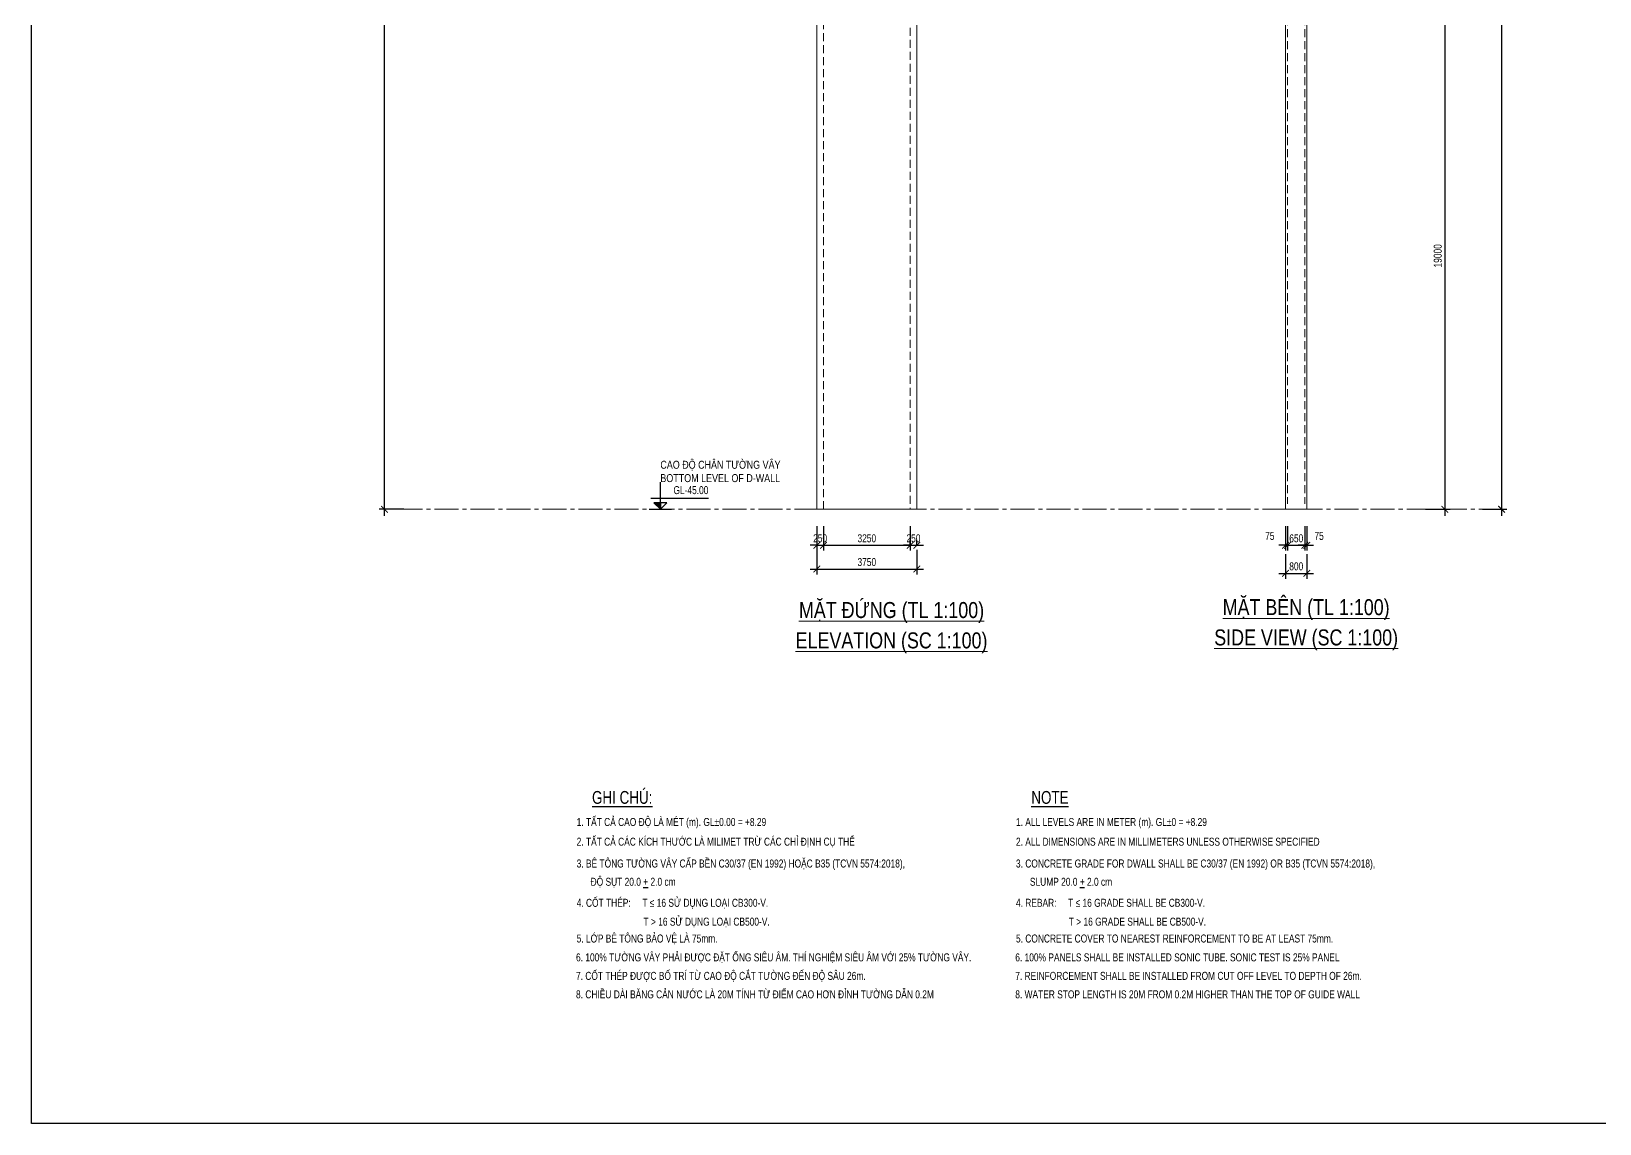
# Model space of a CAD drawing. Header units: millimetres. Extents: x 2746337 to 7547699, y -363432 to 15720.
# Drawn here: x 3156376 to 3215177, y -363432 to -322496 of the extents above; entities that cross this region are included whole.
import ezdxf
from ezdxf.enums import TextEntityAlignment as Align

# ---------------------------------------------------------------- set-up
doc = ezdxf.new("R2010")
doc.units = ezdxf.units.MM
doc.header["$LTSCALE"] = 1200
doc.header["$PDMODE"] = 3
doc.linetypes.add('CENTER2', pattern=[1.125, 0.75, -0.125, 0.125, -0.125])
doc.linetypes.add('HIDDEN', pattern=[0.375, 0.25, -0.125])
for name, color, linetype, lineweight in [('BOUND', 3, 'Continuous', 20), ('ENOTE', 2, 'Continuous', 15), ('Grid line', 160, 'CENTER2', 5), ('HIDE', 8, 'HIDDEN', 13), ('K-THUOC', 1, 'Continuous', 18), ('TEXTVN', 2, 'Continuous', 20)]:
    doc.layers.add(name, color=color, linetype=linetype, lineweight=lineweight)
for name, color, linetype in [('CDC.02.DIM', 1, 'Continuous'), ('CDC.06.TEXT', 2, 'Continuous'), ('CDC.10.HATCH', 251, 'Continuous'), ('CDC.11.NOTE', 8, 'Continuous')]:
    doc.layers.add(name, color=color, linetype=linetype)
doc.styles.add('DB_Arial', font='arial.ttf', dxfattribs={"width": 0.8})
doc.styles.add('SMTEXT', font='arial.ttf', dxfattribs={"width": 0.75})
doc.dimstyles.new('BSV1-100', dxfattribs={"dimtxt": 300, "dimasz": 250, "dimexe": 200, "dimexo": 0, "dimgap": 108, "dimtad": 1, "dimdec": 0, "dimdsep": 46, "dimtxsty": 'SMTEXT', "dimblk": 'ARCHTICK', "dimcen": 100, "dimdle": 250, "dimclrd": 256, "dimclre": 256, "dimclrt": 1, "dimadec": 0, "dimazin": 0, "dimtfac": 1, "dimtdec": 0, "dimtix": 1, "dimtmove": 2, "dimatfit": 3, "dimfxl": 720, "dimfxlon": 1, "dimtolj": 1, "dimtzin": 0, "dimarcsym": 0})

# ---------------------------------------------------------------- blocks, each defined once
blk = doc.blocks.new('A$C7e6bd379')
at = {"layer": 'CDC.06.TEXT', "linetype": 'Continuous', "style": 'SMTEXT', "width": 0.75}
for s, p in [('%%UGHI CHÚ:', (0, 480)), ('%%UNOTE', (16471, 480))]:
    blk.add_text(s, height=480, dxfattribs=at).set_placement(p, align=Align.TOP_LEFT)
at = {"layer": 'CDC.06.TEXT', "style": 'SMTEXT', "width": 0.75}
for s, p in [('1. TẤT CẢ CAO ĐỘ LÀ MÉT (m). GL%%P0.00 = +8.29 ', (-576, -831)), ('1. ALL LEVELS ARE IN METER (m). GL%%P0 = +8.29 ', (15895, -831)), ('2. TẤT CẢ CÁC KÍCH THƯỚC LÀ MILIMET TRỪ CÁC CHỈ ĐỊNH CỤ THỂ', (-576, -1570)), ('2. ALL DIMENSIONS ARE IN MILLIMETERS UNLESS OTHERWISE SPECIFIED', (15895, -1570)), ('3. BÊ TÔNG TƯỜNG VÂY CẤP BỀN C30/37 (EN 1992) HOẶC B35 (TCVN 5574:2018),', (-576, -2387)), ('3. CONCRETE GRADE FOR DWALL SHALL BE C30/37 (EN 1992) OR B35 (TCVN 5574:2018),', (15895, -2387)), ('ĐỘ SỤT 20.0 %%U+%%U 2.0 cm', (-53, -3072)), ('SLUMP 20.0 %%U+%%U 2.0 cm', (16418, -3072)), ('4. CỐT THÉP:     T ≤ 16 SỬ DỤNG LOẠI CB300-V.', (-576, -3860)), ('4. REBAR:     T ≤ 16 GRADE SHALL BE CB300-V.', (15895, -3860)), ('                             T > 16 SỬ DỤNG LOẠI CB500-V.', (-601, -4567)), ('                       T > 16 GRADE SHALL BE CB500-V.', (15869, -4567)), ('5. LỚP BÊ TÔNG BẢO VỆ LÀ 75mm.', (-576, -5198)), ('5. CONCRETE COVER TO NEAREST REINFORCEMENT TO BE AT LEAST 75mm.', (15895, -5198)), ('6. 100%%% TƯỜNG VÂY PHẢI ĐƯỢC ĐẶT ỐNG SIÊU ÂM. THÍ NGHIỆM SIÊU ÂM VỚI 25%%% TƯỜNG VÂY.', (-601, -5905)), ('6. 100%%% PANELS SHALL BE INSTALLED SONIC TUBE. SONIC TEST IS 25%%% PANEL ', (15869, -5905)), ('7. CỐT THÉP ĐƯỢC BỐ TRÍ TỪ CAO ĐỘ CẮT TƯỜNG ĐẾN ĐỘ SÂU 26m. ', (-601, -6598)), ('7. REINFORCEMENT SHALL BE INSTALLED FROM CUT OFF LEVEL TO DEPTH OF 26m. ', (15869, -6598)), ('8. CHIỀU DÀI BĂNG CẢN NƯỚC LÀ 20M TÍNH TỪ ĐIỂM CAO HƠN ĐỈNH TƯỜNG DẪN 0.2M', (-601, -7291)), ('8. WATER STOP LENGTH IS 20M FROM 0.2M HIGHER THAN THE TOP OF GUIDE WALL', (15869, -7291))]:
    blk.add_text(s, height=300, dxfattribs=at).set_placement(p)
blk = doc.blocks.new('_ArchTick')
at = {"color": 0, "linetype": 'ByBlock', "const_width": 0.15}
blk.add_lwpolyline([(-0.5, -0.5), (0.5, 0.5)], dxfattribs=at)
blk = doc.blocks.new('*D2234')
at = {"layer": 'Defpoints', "color": 0, "transparency": 16777216}
for p in [(3203402, -341308), (3204202, -341308), (3204202, -342808)]:
    blk.add_point(p, dxfattribs=at)
at = {"layer": 'K-THUOC', "lineweight": -2, "transparency": 16777216}
for p, q in [((3203402, -342088), (3203402, -343008)), ((3204202, -342088), (3204202, -343008)), ((3203152, -342808), (3204452, -342808))]:
    blk.add_line(p, q, dxfattribs=at)
at = {"layer": 'K-THUOC', "lineweight": -2, "transparency": 16777216, "xscale": 250, "yscale": 250, "zscale": 250, "rotation": 180}
blk.add_blockref('_ArchTick', (3203402, -342808), dxfattribs=at)
at = {"layer": 'K-THUOC', "lineweight": -2, "transparency": 16777216, "xscale": 250, "yscale": 250, "zscale": 250}
blk.add_blockref('_ArchTick', (3204202, -342808), dxfattribs=at)
at = {"layer": 'K-THUOC', "color": 1, "transparency": 16777216, "insert": (3203802, -342547), "char_height": 300, "attachment_point": 5, "style": 'SMTEXT'}
blk.add_mtext('\\A1;800', dxfattribs=at)
blk = doc.blocks.new('*D2235')
at = {"layer": 'Defpoints', "color": 0, "transparency": 16777216}
for p in [(3203402, -341008), (3203477, -341008), (3203477, -341758)]:
    blk.add_point(p, dxfattribs=at)
at = {"layer": 'K-THUOC', "lineweight": -2, "transparency": 16777216}
for p, q in [((3203402, -341038), (3203402, -341958)), ((3203477, -341038), (3203477, -341958)), ((3203402, -341758), (3203152, -341758)), ((3203402, -341758), (3203477, -341758)), ((3203477, -341758), (3203727, -341758))]:
    blk.add_line(p, q, dxfattribs=at)
at = {"layer": 'K-THUOC', "lineweight": -2, "transparency": 16777216, "xscale": 250, "yscale": 250, "zscale": 250}
blk.add_blockref('_ArchTick', (3203402, -341758), dxfattribs=at)
at = {"layer": 'K-THUOC', "lineweight": -2, "transparency": 16777216, "xscale": 250, "yscale": 250, "zscale": 250, "rotation": 180}
blk.add_blockref('_ArchTick', (3203477, -341758), dxfattribs=at)
at = {"layer": 'K-THUOC', "color": 1, "transparency": 16777216, "insert": (3202811, -341408), "char_height": 300, "attachment_point": 5, "style": 'SMTEXT'}
blk.add_mtext('\\A1;75', dxfattribs=at)
blk = doc.blocks.new('*D2236')
at = {"layer": 'Defpoints', "color": 0, "transparency": 16777216}
for p in [(3203477, -341008), (3204127, -341008), (3204127, -341758)]:
    blk.add_point(p, dxfattribs=at)
at = {"layer": 'K-THUOC', "lineweight": -2, "transparency": 16777216}
for p, q in [((3203477, -341038), (3203477, -341958)), ((3204127, -341038), (3204127, -341958)), ((3203477, -341758), (3203227, -341758)), ((3203477, -341758), (3204127, -341758)), ((3204127, -341758), (3204377, -341758))]:
    blk.add_line(p, q, dxfattribs=at)
at = {"layer": 'K-THUOC', "lineweight": -2, "transparency": 16777216, "xscale": 250, "yscale": 250, "zscale": 250}
blk.add_blockref('_ArchTick', (3203477, -341758), dxfattribs=at)
at = {"layer": 'K-THUOC', "lineweight": -2, "transparency": 16777216, "xscale": 250, "yscale": 250, "zscale": 250, "rotation": 180}
blk.add_blockref('_ArchTick', (3204127, -341758), dxfattribs=at)
at = {"layer": 'K-THUOC', "color": 1, "transparency": 16777216, "insert": (3203802, -341497), "char_height": 300, "attachment_point": 5, "style": 'SMTEXT'}
blk.add_mtext('\\A1;650', dxfattribs=at)
blk = doc.blocks.new('*D2237')
at = {"layer": 'Defpoints', "color": 0, "transparency": 16777216}
for p in [(3204127, -341008), (3204202, -341008), (3204202, -341758)]:
    blk.add_point(p, dxfattribs=at)
at = {"layer": 'K-THUOC', "lineweight": -2, "transparency": 16777216}
for p, q in [((3204127, -341038), (3204127, -341958)), ((3204202, -341038), (3204202, -341958)), ((3204127, -341758), (3203877, -341758)), ((3204127, -341758), (3204202, -341758)), ((3204202, -341758), (3204452, -341758))]:
    blk.add_line(p, q, dxfattribs=at)
at = {"layer": 'K-THUOC', "lineweight": -2, "transparency": 16777216, "xscale": 250, "yscale": 250, "zscale": 250}
blk.add_blockref('_ArchTick', (3204127, -341758), dxfattribs=at)
at = {"layer": 'K-THUOC', "lineweight": -2, "transparency": 16777216, "xscale": 250, "yscale": 250, "zscale": 250, "rotation": 180}
blk.add_blockref('_ArchTick', (3204202, -341758), dxfattribs=at)
at = {"layer": 'K-THUOC', "color": 1, "transparency": 16777216, "insert": (3204658, -341408), "char_height": 300, "attachment_point": 5, "style": 'SMTEXT'}
blk.add_mtext('\\A1;75', dxfattribs=at)
blk = doc.blocks.new('*D2238')
at = {"layer": 'Defpoints', "color": 0, "transparency": 16777216}
for p in [(3169617, -295408), (3171140, -295408), (3174260, -340408)]:
    blk.add_point(p, dxfattribs=at)
at = {"layer": 'K-THUOC', "lineweight": -2, "transparency": 16777216}
for p, q in [((3169617, -340658), (3169617, -295158)), ((3170337, -295408), (3169417, -295408)), ((3170337, -340408), (3169417, -340408))]:
    blk.add_line(p, q, dxfattribs=at)
at = {"layer": 'K-THUOC', "lineweight": -2, "transparency": 16777216, "xscale": 250, "yscale": 250, "zscale": 250}
for p, rotation in [((3169617, -295408), 90), ((3169617, -340408), 270)]:
    blk.add_blockref('_ArchTick', p, dxfattribs=dict(at, rotation=rotation))
at = {"layer": 'K-THUOC', "color": 1, "transparency": 16777216, "insert": (3169356, -317908), "char_height": 300, "attachment_point": 5, "rotation": 90, "style": 'SMTEXT'}
blk.add_mtext('\\A1;45000', dxfattribs=at)
blk = doc.blocks.new('tag_cd')
at = {"layer": 'CDC.10.HATCH'}
blk.add_hatch(color=256, dxfattribs=at).paths.add_polyline_path([(180, 240), (420, 0), (420, 240)])
at = {"layer": 'CDC.02.DIM'}
for points in [[(420, 240), (420, 0), (660, 240), (180, 240), (420, 0), (420, 1020)], [(0, 0), (840, 0)], [(60, 420), (2220, 420)]]:
    blk.add_lwpolyline(points, dxfattribs=at)
at = {"layer": 'CDC.06.TEXT', "ltscale": 0.5, "style": 'SMTEXT', "width": 0.75}
blk.add_attdef('CD', text='', height=300, dxfattribs=at).set_placement((2220, 570), align=Align.RIGHT)
blk = doc.blocks.new('*D2273')
at = {"layer": 'Defpoints', "color": 0, "transparency": 16777216}
for p in [(3198656, -321408), (3200227, -340408), (3209370, -340408)]:
    blk.add_point(p, dxfattribs=at)
at = {"layer": 'K-THUOC', "lineweight": -2, "transparency": 16777216}
for p, q in [((3208650, -321408), (3209570, -321408)), ((3209370, -321158), (3209370, -340658)), ((3208650, -340408), (3209570, -340408))]:
    blk.add_line(p, q, dxfattribs=at)
at = {"layer": 'K-THUOC', "lineweight": -2, "transparency": 16777216, "xscale": 250, "yscale": 250, "zscale": 250}
for p, rotation in [((3209370, -321408), 90), ((3209370, -340408), 270)]:
    blk.add_blockref('_ArchTick', p, dxfattribs=dict(at, rotation=rotation))
at = {"layer": 'K-THUOC', "color": 1, "transparency": 16777216, "insert": (3209109, -330908), "char_height": 300, "attachment_point": 5, "rotation": 90, "style": 'SMTEXT'}
blk.add_mtext('\\A1;19000', dxfattribs=at)
blk = doc.blocks.new('*D2275')
at = {"layer": 'Defpoints', "color": 0, "transparency": 16777216}
for p in [(3203402, -295408), (3203402, -340408), (3211503, -340408)]:
    blk.add_point(p, dxfattribs=at)
at = {"layer": 'K-THUOC', "lineweight": -2, "transparency": 16777216}
for p, q in [((3211503, -295158), (3211503, -340658)), ((3210783, -295408), (3211703, -295408)), ((3210783, -340408), (3211703, -340408))]:
    blk.add_line(p, q, dxfattribs=at)
at = {"layer": 'K-THUOC', "lineweight": -2, "transparency": 16777216, "xscale": 250, "yscale": 250, "zscale": 250}
for p, rotation in [((3211503, -295408), 90), ((3211503, -340408), 270)]:
    blk.add_blockref('_ArchTick', p, dxfattribs=dict(at, rotation=rotation))
at = {"layer": 'K-THUOC', "color": 1, "transparency": 16777216, "insert": (3211242, -317908), "char_height": 300, "attachment_point": 5, "rotation": 90, "style": 'SMTEXT'}
blk.add_mtext('\\A1;45000', dxfattribs=at)
blk = doc.blocks.new('*D2278')
at = {"layer": 'Defpoints', "color": 0, "transparency": 16777216}
for p in [(3185825, -341008), (3186075, -341008), (3186075, -341758)]:
    blk.add_point(p, dxfattribs=at)
at = {"layer": 'K-THUOC', "lineweight": -2, "transparency": 16777216}
for p, q in [((3185825, -341038), (3185825, -341958)), ((3186075, -341038), (3186075, -341958)), ((3185825, -341758), (3185575, -341758)), ((3185825, -341758), (3186075, -341758)), ((3186075, -341758), (3186325, -341758))]:
    blk.add_line(p, q, dxfattribs=at)
at = {"layer": 'K-THUOC', "lineweight": -2, "transparency": 16777216, "xscale": 250, "yscale": 250, "zscale": 250}
blk.add_blockref('_ArchTick', (3185825, -341758), dxfattribs=at)
at = {"layer": 'K-THUOC', "lineweight": -2, "transparency": 16777216, "xscale": 250, "yscale": 250, "zscale": 250, "rotation": 180}
blk.add_blockref('_ArchTick', (3186075, -341758), dxfattribs=at)
at = {"layer": 'K-THUOC', "color": 1, "transparency": 16777216, "insert": (3185950, -341497), "char_height": 300, "attachment_point": 5, "style": 'SMTEXT'}
blk.add_mtext('\\A1;250', dxfattribs=at)
blk = doc.blocks.new('*D2279')
at = {"layer": 'Defpoints', "color": 0, "transparency": 16777216}
for p in [(3189325, -340408), (3186075, -341008), (3189325, -341758)]:
    blk.add_point(p, dxfattribs=at)
at = {"layer": 'K-THUOC', "lineweight": -2, "transparency": 16777216}
for p, q in [((3186075, -341038), (3186075, -341958)), ((3189325, -341038), (3189325, -341958)), ((3185825, -341758), (3189575, -341758))]:
    blk.add_line(p, q, dxfattribs=at)
at = {"layer": 'K-THUOC', "lineweight": -2, "transparency": 16777216, "xscale": 250, "yscale": 250, "zscale": 250, "rotation": 180}
blk.add_blockref('_ArchTick', (3186075, -341758), dxfattribs=at)
at = {"layer": 'K-THUOC', "lineweight": -2, "transparency": 16777216, "xscale": 250, "yscale": 250, "zscale": 250}
blk.add_blockref('_ArchTick', (3189325, -341758), dxfattribs=at)
at = {"layer": 'K-THUOC', "color": 1, "transparency": 16777216, "insert": (3187700, -341497), "char_height": 300, "attachment_point": 5, "style": 'SMTEXT'}
blk.add_mtext('\\A1;3250', dxfattribs=at)
blk = doc.blocks.new('*D2280')
at = {"layer": 'Defpoints', "color": 0, "transparency": 16777216}
for p in [(3189325, -341758), (3189575, -341758), (3189575, -341758)]:
    blk.add_point(p, dxfattribs=at)
at = {"layer": 'K-THUOC', "lineweight": -2, "transparency": 16777216}
for p, q in [((3189325, -341758), (3189325, -341558)), ((3189575, -341758), (3189575, -341558)), ((3189325, -341758), (3189075, -341758)), ((3189325, -341758), (3189575, -341758)), ((3189575, -341758), (3189825, -341758))]:
    blk.add_line(p, q, dxfattribs=at)
at = {"layer": 'K-THUOC', "lineweight": -2, "transparency": 16777216, "xscale": 250, "yscale": 250, "zscale": 250}
blk.add_blockref('_ArchTick', (3189325, -341758), dxfattribs=at)
at = {"layer": 'K-THUOC', "lineweight": -2, "transparency": 16777216, "xscale": 250, "yscale": 250, "zscale": 250, "rotation": 180}
blk.add_blockref('_ArchTick', (3189575, -341758), dxfattribs=at)
at = {"layer": 'K-THUOC', "color": 1, "transparency": 16777216, "insert": (3189450, -341497), "char_height": 300, "attachment_point": 5, "style": 'SMTEXT'}
blk.add_mtext('\\A1;250', dxfattribs=at)
blk = doc.blocks.new('*D2281')
at = {"layer": 'Defpoints', "color": 0, "transparency": 16777216}
for p in [(3185825, -340408), (3189575, -340408), (3189575, -342648)]:
    blk.add_point(p, dxfattribs=at)
at = {"layer": 'K-THUOC', "lineweight": -2, "transparency": 16777216}
for p, q in [((3185825, -341928), (3185825, -342848)), ((3189575, -341928), (3189575, -342848)), ((3185575, -342648), (3189825, -342648))]:
    blk.add_line(p, q, dxfattribs=at)
at = {"layer": 'K-THUOC', "lineweight": -2, "transparency": 16777216, "xscale": 250, "yscale": 250, "zscale": 250, "rotation": 180}
blk.add_blockref('_ArchTick', (3185825, -342648), dxfattribs=at)
at = {"layer": 'K-THUOC', "lineweight": -2, "transparency": 16777216, "xscale": 250, "yscale": 250, "zscale": 250}
blk.add_blockref('_ArchTick', (3189575, -342648), dxfattribs=at)
at = {"layer": 'K-THUOC', "color": 1, "transparency": 16777216, "insert": (3187700, -342387), "char_height": 300, "attachment_point": 5, "style": 'SMTEXT'}
blk.add_mtext('\\A1;3750', dxfattribs=at)

msp = doc.modelspace()

# ---------------------------------------------------------------- linework, layer by layer
msp.add_lwpolyline([(3156375.6, -286280), (3249892.9, -286280), (3249892.9, -363432.4), (3156375.6, -363432.4)], close=True)
at = {"layer": 'BOUND'}
msp.add_line((3185824.5, -294998.3), (3185824.5, -340408.3), dxfattribs=at)
for points in [[(3185824.5, -340408.3), (3189574.5, -340408.3), (3189574.5, -295908.3), (3185824.5, -295908.3)], [(3203402.2, -340408.3), (3204202.2, -340408.3), (3204202.2, -295908.3), (3203402.2, -295908.3)]]:
    msp.add_lwpolyline(points, close=True, dxfattribs=at)
at = {"layer": 'BOUND', "lineweight": 20}
msp.add_lwpolyline([(3204202.2, -299758.3), (3204202.2, -295908.3), (3203402.2, -295908.3), (3203402.2, -340408.3), (3204202.2, -340408.3), (3204202.2, -314958.3)], dxfattribs=at)
at = {"layer": 'Grid line'}
msp.add_line((3170141.5, -340408.3), (3211097.9, -340408.3), dxfattribs=at)
at = {"layer": 'HIDE'}
for p, q in [((3186074.5, -340408.3), (3186074.5, -294908.3)), ((3189324.5, -294908.3), (3189324.5, -340408.3)), ((3203477.2, -295858.3), (3203477.2, -340208.3)), ((3204127.2, -295858.3), (3204127.2, -340208.3))]:
    msp.add_line(p, q, dxfattribs=at)

# ---------------------------------------------------------------- block references
at = {"layer": 'CDC.11.NOTE'}
msp.add_blockref('A$C7e6bd379', (3177397.6, -351446.2), dxfattribs=at)
at = {"layer": 'ENOTE'}
msp.add_blockref('tag_cd', (3179539.8, -340408.3), dxfattribs=at).add_auto_attribs({'CD': 'GL-45.00'})

# ---------------------------------------------------------------- texts
at = {"layer": 'TEXTVN', "style": 'DB_Arial', "width": 0.8}
for s, p in [('CAO ĐỘ CHÂN TƯỜNG VÂY', (3179959.8, -338888.3)), ('BOTTOM LEVEL OF D-WALL', (3179959.8, -339388.3))]:
    msp.add_text(s, height=300, dxfattribs=at).set_placement(p)
for s, p in [('%%UMẶT ĐỨNG (TL 1:100)', (3188627.6, -344195.4)), ('%%UMẶT BÊN (TL 1:100)', (3204173.1, -344084.2)), ('%%UELEVATION (SC 1:100)', (3188627.6, -345395.4)), ('%%USIDE VIEW (SC 1:100)', (3204173.1, -345284.2))]:
    msp.add_text(s, height=600, dxfattribs=at).set_placement(p, align=Align.MIDDLE)

# ---------------------------------------------------------------- dimensions: what is measured, and where the dimension line sits
at = {"layer": 'K-THUOC'}
for base, p1, p2, picture, middle in [((3169617.2, -295408.3), (3174259.7, -340408.3), (3171139.6, -295408.3), '*D2238', (3169356, -317908.3)), ((3211502.9, -340408.3), (3203402.2, -295408.3), (3203402.2, -340408.3), '*D2275', (3211241.7, -317908.3)), ((3209370.1, -340408.3), (3198655.6, -321408.3), (3200227.3, -340408.3), '*D2273', (3209108.9, -330908.3))]:
    dim = msp.add_linear_dim(base=base, p1=p1, p2=p2, angle=90, dimstyle='BSV1-100', dxfattribs=at)
    dim.commit()
    dim.dimension.update_dxf_attribs({"geometry": picture, "text_midpoint": middle})
for base, p1, p2, picture, middle in [((3189574.5, -342647.9), (3185824.5, -340408.3), (3189574.5, -340408.3), '*D2281', (3187699.5, -342386.7)), ((3189324.5, -341758.3), (3186074.5, -341008.3), (3189324.5, -340408.3), '*D2279', (3187699.5, -341497)), ((3186074.5, -341758.3), (3185824.5, -341008.3), (3186074.5, -341008.3), '*D2278', (3185949.5, -341497.1)), ((3204127.2, -341758.3), (3203477.2, -341008.3), (3204127.2, -341008.3), '*D2236', (3203802.2, -341497.1)), ((3204202.2, -342808.3), (3203402.2, -341308.3), (3204202.2, -341308.3), '*D2234', (3203802.2, -342547.1))]:
    dim = msp.add_linear_dim(base=base, p1=p1, p2=p2, dimstyle='BSV1-100', dxfattribs=at)
    dim.commit()
    dim.dimension.update_dxf_attribs({"geometry": picture, "text_midpoint": middle})
for base, p1, p2, picture, middle in [((3203477.2, -341758.3), (3203402.2, -341008.3), (3203477.2, -341008.3), '*D2235', (3202811, -341408.3)), ((3204202.2, -341758.3), (3204127.2, -341008.3), (3204202.2, -341008.3), '*D2237', (3204657.6, -341408.3))]:
    dim = msp.add_linear_dim(base=base, p1=p1, p2=p2, dimstyle='BSV1-100', dxfattribs=at)
    dim.commit()
    dim.dimension.update_dxf_attribs({"geometry": picture, "text_midpoint": middle, "dimtype": 160})
dim = msp.add_aligned_dim(p1=(3189324.5, -341758.3), p2=(3189574.5, -341758.3), distance=0, dimstyle='BSV1-100', dxfattribs=at)
dim.commit()
dim.dimension.update_dxf_attribs({"geometry": '*D2280', "text_midpoint": (3189449.5, -341497.1)})

doc.saveas('drawing.dxf')
